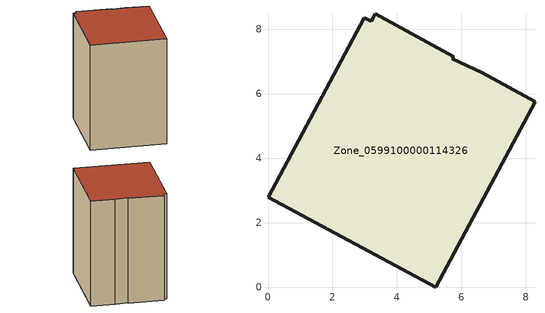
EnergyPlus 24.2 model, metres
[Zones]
Zone_0599100000114326
 floor ground (C_G): 2.99,8.36 3.21,8.25 3.33,8.48 5.75,7.15 5.72,7.08 6.64,6.65 8.28,5.75 5.2,0 0,2.79 z0.23
 wall outside (C_F): 0,2.79 5.2,0 8.28,5.75 6.64,6.65 5.72,7.08 5.75,7.15 3.33,8.48 3.21,8.25 2.99,8.36 0,2.79 z0.23:8.81
 roof outside (C_R): 3.21,8.25 2.99,8.36 0,2.79 5.2,0 8.28,5.75 6.64,6.65 5.72,7.08 5.75,7.15 3.33,8.48 z8.81
[BUILDING]
Pand.0599100000114326: North Axis=0; Terrain=City; Loads Convergence Tolerance Value=0.04; Temperature Convergence Tolerance Value=0.4; Solar Distribution=FullExterior; Maximum Number of Warmup Days=25; Minimum Number of Warmup Days=1
[Site:Location]
Rotterdam.The.Hague.AP_ZH_NLD Design_Conditions: Latitude=51.96; Longitude=4.45; Time Zone=1; Elevation=-4.5
[SITE:GROUNDTEMPERATURE:BUILDINGSURFACE]
18, 18, 18, 18, 18, 18, 18, 18, 18, 18, 18, 18
[MATERIAL] Thermal Absorptance=0.9; Solar Absorptance=0.7; Visible Absorptance=0.7
Name | Roughness | Thickness | Conductivity | Density | Specific Heat
G.D.1965 | MediumSmooth | 0.15 | 1 | 540 | 1210
F.D.1965 | Rough | 0.3 | 0.857143 | 1920 | 840
R.D.1965 | MediumRough | 0.2 | 0.08 | 1500 | 1000
[CONSTRUCTION]
C_G: G.D.1965
C_F: F.D.1965
C_R: R.D.1965
[ZONE]
Zone_0599100000114326: Type=1; Multiplier=1; Ceiling Height=Autocalculate; Volume=Autocalculate; Floor Area=autocalculate; Part of Total Floor Area=Yes
[ZONEINFILTRATION:DESIGNFLOWRATE]
Infil_Zone_0599100000114326: Zone or ZoneList or Space or SpaceList=Zone_0599100000114326; Schedule=AlwaysOn; Design Flow Rate Calculation Method=Flow/Area; Flow Rate per Floor Area=0.0042; Constant Term Coefficient=1; Temperature Term Coefficient=0; Velocity Term Coefficient=0; Velocity Squared Term Coefficient=0
[HVACTEMPLATE:ZONE:IDEALLOADSAIRSYSTEM]
Zone_0599100000114326: Maximum Heating Supply Air Temperature=50; Minimum Cooling Supply Air Temperature=13; Maximum Heating Supply Air Humidity Ratio=0.0156; Minimum Cooling Supply Air Humidity Ratio=0.0077; Heating Limit=NoLimit; Cooling Limit=NoLimit; Dehumidification Control Type=ConstantSensibleHeatRatio; Cooling Sensible Heat Ratio=0.7; Dehumidification Setpoint=60; Humidification Control Type=None; Humidification Setpoint=30; Outdoor Air Method=None; Outdoor Air Flow Rate per Person=0.00944; Outdoor Air Flow Rate per Zone Floor Area=0; Outdoor Air Flow Rate per Zone=0; Demand Controlled Ventilation Type=None; Outdoor Air Economizer Type=NoEconomizer; Heat Recovery Type=None; Sensible Heat Recovery Effectiveness=0.7; Latent Heat Recovery Effectiveness=0.65
[ZONECONTROL:THERMOSTAT]
ThermostatControl_Zone_0599100000114326: Zone or ZoneList=Zone_0599100000114326; Control Type Schedule=DualSetpointControlType; Control 1=Thermostat_Zone_0599100000114326; Temperature Difference Between Cutout And Setpoint=0
[THERMOSTATSETPOINT:DUALSETPOINT]
Thermostat_Zone_0599100000114326: Heating Setpoint Temperature Schedule=HeatingSetpoint_Zone_0599100000114326; Cooling Setpoint Temperature Schedule=CoolingSetpoint_Zone_0599100000114326
[SCHEDULE:COMPACT]
HeatingSetpoint_Zone_0599100000114326: Through: 12/31, For: AllDays, Until: 24:00, 21
CoolingSetpoint_Zone_0599100000114326: Through: 12/31, For: AllDays, Until: 24:00, 24
DualSetpointControlType: Through: 12/31, For: AllDays, Until: 24:00, 4
AlwaysOn: Through: 12/31, For: AllDays, Until: 24:00, 1
